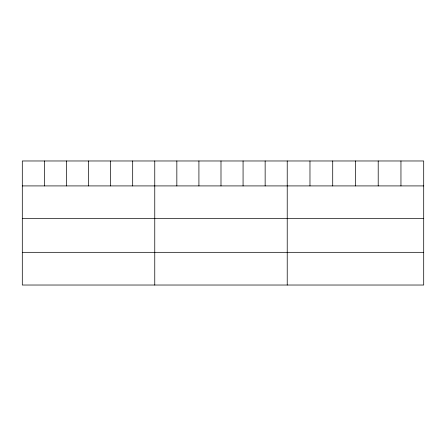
<?xml version="1.0" encoding="UTF-8"?>
<svg xmlns="http://www.w3.org/2000/svg" width="446" height="446" viewBox="0 0 446 446"><rect width="100%" height="100%" fill="white"/><g stroke="black" fill="none" stroke-linecap="round" stroke-linejoin="round"><path stroke-width="0.67" d="M423.7 185.915L423.7 285.027L22.3 285.027L22.3 160.973L423.7 160.973L423.7 185.915L22.3 185.915M22.3 218.624L423.7 218.624M22.3 252.325L423.7 252.325M400.954 160.973L400.954 185.915M378.208 160.973L378.208 185.915M355.462 160.973L355.462 185.915M332.716 160.973L332.716 185.915M309.97 160.973L309.97 185.915M287.224 160.973L287.224 285.027M265.147 160.973L265.147 185.915M243.07 160.973L243.07 185.915M220.993 160.973L220.993 185.915M198.916 160.973L198.916 185.915M176.839 160.973L176.839 185.915M154.762 160.973L154.762 285.027M132.685 160.973L132.685 185.915M110.608 160.973L110.608 185.915M88.531 160.973L88.531 185.915M66.454 160.973L66.454 185.915M44.377 160.973L44.377 185.915"/></g></svg>
